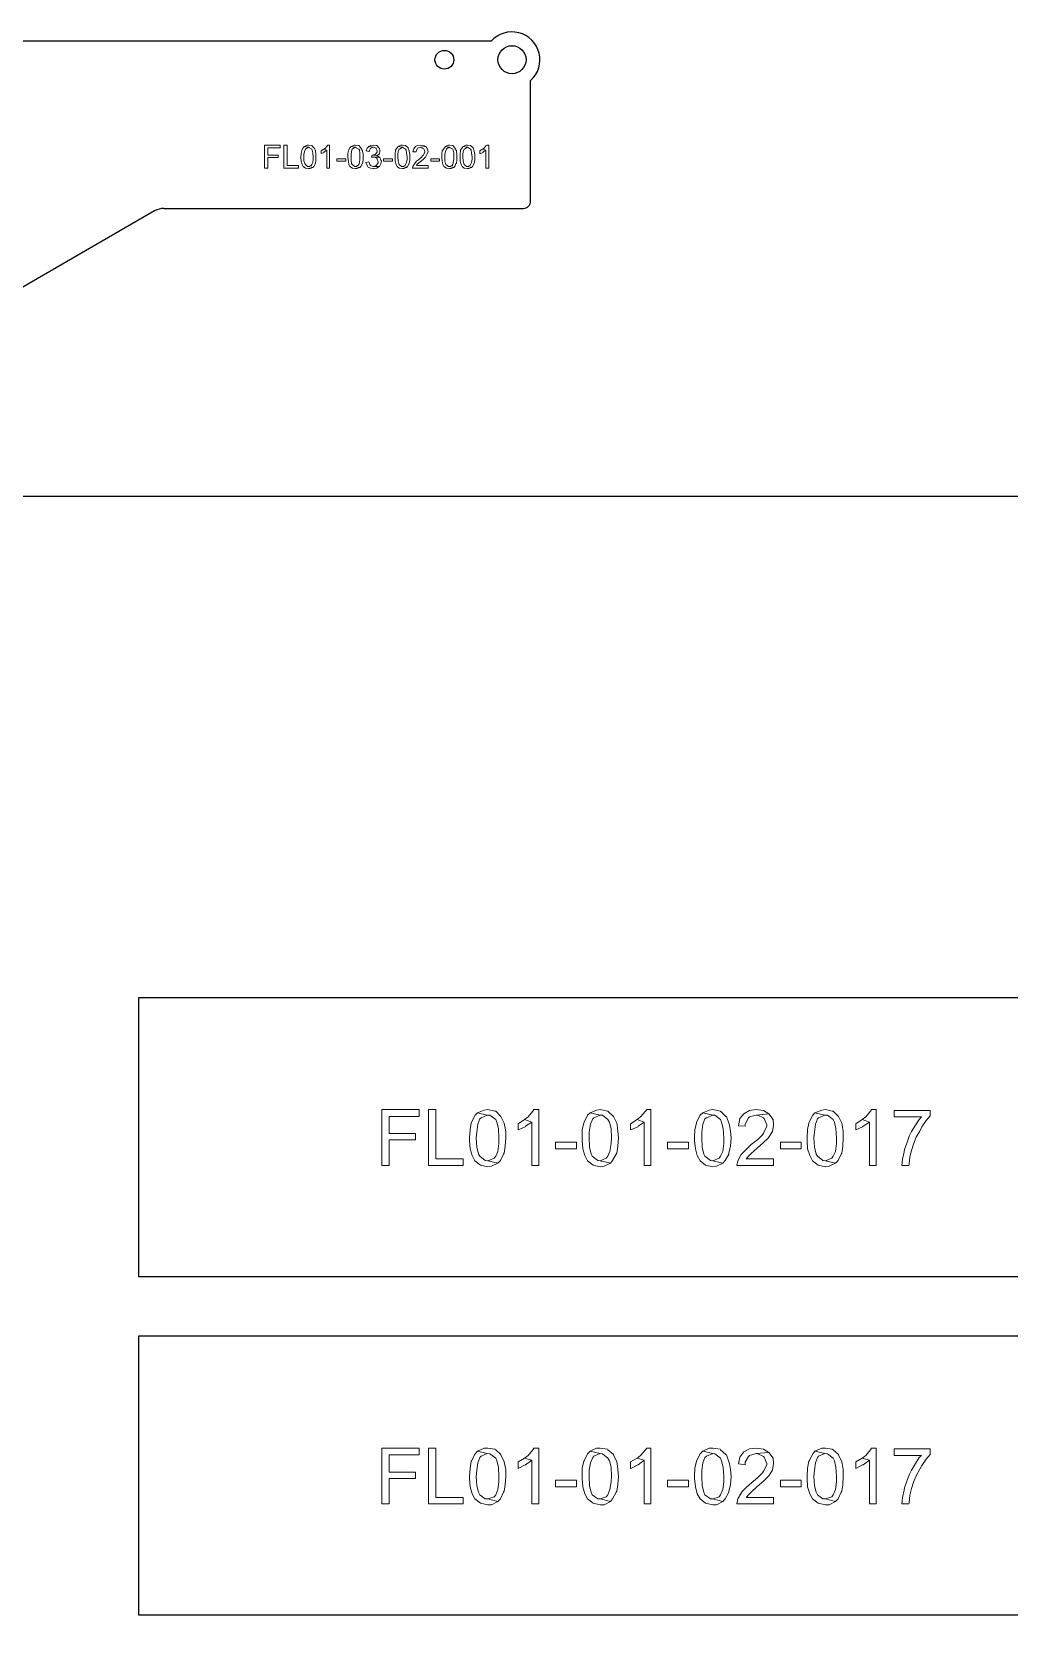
# Model space of a CAD drawing. Header units: millimetres. Extents: x 977 to 12288, y -94 to 5752.
# Drawn here: x 5292 to 5818, y 2564 to 3420 of the extents above; entities that cross this region are included whole.
import ezdxf

# ---------------------------------------------------------------- set-up
doc = ezdxf.new("R2010")
doc.units = ezdxf.units.MM

msp = doc.modelspace()

# ---------------------------------------------------------------- linework, layer by layer
at = {"color": 7, "linetype": 'Continuous', "lineweight": 25}
for p, q in [((5539.27734486, 3415.48737294), (4628.28200559, 3415.48737294)), ((5560.45768475, 3329.48737294), (5560.45768475, 3394.30703305)), ((5363.13717667, 3325.48737294), (5556.45768475, 3325.48737294)), ((5358.13717667, 3324.14762698), (5258.15899195, 3266.42519511))]:
    msp.add_line(p, q, dxfattribs=at)
at = {"color": 4, "lineweight": 0}
for points in [[(5425.76513553, 3359.57852082), (5417.304044, 3359.57852082), (5417.304044, 3347.16891991), (5418.99626231, 3347.16891991), (5418.99626231, 3352.8096476), (5424.63698999, 3352.8096476), (5424.63698999, 3354.21982952), (5418.99626231, 3354.21982952), (5418.99626231, 3358.1683389), (5425.76513553, 3358.1683389)], [(5429.43160852, 3359.57852082), (5427.73939021, 3359.57852082), (5427.73939021, 3347.16891991), (5435.63640897, 3347.16891991), (5435.63640897, 3348.57910183), (5429.43160852, 3348.57910183)], [(5438.7388092, 3358.73241166), (5438.17473643, 3358.1683389), (5437.32862728, 3356.75815697), (5437.32862728, 3356.47612059), (5437.04659089, 3355.06593867), (5436.76455451, 3353.09168398), (5436.76455451, 3352.8096476), (5437.04659089, 3350.83539291), (5437.61066366, 3349.1431746), (5438.17473643, 3348.01502907), (5439.30288196, 3347.16891991), (5440.99510027, 3346.88688353), (5441.84120942, 3346.88688353), (5443.25139134, 3347.4509563), (5440.99510027, 3348.01502907), (5440.4310275, 3348.01502907), (5439.30288196, 3349.1431746), (5439.02084558, 3349.70724737), (5438.45677281, 3351.11742929), (5438.45677281, 3353.09168398), (5438.45677281, 3354.5018659), (5438.7388092, 3356.19408421), (5439.30288196, 3357.32222974), (5439.58491835, 3357.60426613), (5440.99510027, 3358.45037528)], [(5440.99510027, 3359.57852082), (5440.14899112, 3359.57852082), (5438.7388092, 3358.73241166), (5440.99510027, 3358.45037528), (5441.55917304, 3358.1683389), (5442.68731857, 3357.32222974), (5442.96935496, 3356.75815697), (5443.25139134, 3355.34797505), (5443.53342773, 3353.09168398), (5443.53342773, 3351.96353844), (5443.25139134, 3350.27132014), (5442.68731857, 3349.1431746), (5442.40528219, 3348.57910183), (5440.99510027, 3348.01502907), (5443.25139134, 3347.4509563), (5443.81546411, 3348.01502907), (5444.66157326, 3349.70724737), (5444.66157326, 3349.70724737), (5444.94360965, 3351.39946568), (5444.94360965, 3353.09168398), (5444.94360965, 3354.78390229), (5444.66157326, 3356.19408421), (5444.66157326, 3356.47612059), (5444.09750049, 3357.88630251), (5443.81546411, 3358.1683389), (5442.68731857, 3359.29648443), (5442.68731857, 3359.29648443)], [(5452.27655563, 3359.57852082), (5451.43044648, 3359.57852082), (5451.1484101, 3359.29648443), (5450.02026456, 3357.88630251), (5449.17415541, 3357.32222974), (5450.86637371, 3356.75815697), (5450.86637371, 3347.16891991), (5452.27655563, 3347.16891991)], [(5463.84004738, 3358.73241166), (5463.27597462, 3358.1683389), (5462.71190185, 3356.75815697), (5462.42986546, 3356.47612059), (5462.14782908, 3355.06593867), (5462.14782908, 3353.09168398), (5462.14782908, 3352.8096476), (5462.42986546, 3350.83539291), (5462.71190185, 3349.1431746), (5463.27597462, 3348.01502907), (5464.68615654, 3347.16891991), (5466.09633846, 3346.88688353), (5466.94244761, 3346.88688353), (5468.63466591, 3347.4509563), (5466.09633846, 3348.01502907), (5465.81430207, 3348.01502907), (5464.40412015, 3349.1431746), (5464.12208377, 3349.70724737), (5463.84004738, 3351.11742929), (5463.84004738, 3353.09168398), (5463.84004738, 3354.5018659), (5464.12208377, 3356.19408421), (5464.40412015, 3357.32222974), (5464.68615654, 3357.60426613), (5466.09633846, 3358.45037528)], [(5466.09633846, 3359.57852082), (5465.53226569, 3359.57852082), (5463.84004738, 3358.73241166), (5466.09633846, 3358.45037528), (5466.66041123, 3358.1683389), (5468.07059315, 3357.32222974), (5468.35262953, 3356.75815697), (5468.63466591, 3355.34797505), (5468.63466591, 3353.09168398), (5468.63466591, 3351.96353844), (5468.35262953, 3350.27132014), (5468.07059315, 3349.1431746), (5467.50652038, 3348.57910183), (5466.09633846, 3348.01502907), (5468.63466591, 3347.4509563), (5469.19873868, 3348.01502907), (5469.76281145, 3349.70724737), (5470.04484784, 3349.70724737), (5470.32688422, 3351.39946568), (5470.32688422, 3353.09168398), (5470.32688422, 3354.78390229), (5470.04484784, 3356.19408421), (5470.04484784, 3356.47612059), (5469.19873868, 3357.88630251), (5469.19873868, 3358.1683389), (5468.07059315, 3359.29648443), (5467.78855676, 3359.29648443)], [(5473.42928445, 3358.73241166), (5472.58317529, 3357.88630251), (5472.01910252, 3356.47612059), (5473.42928445, 3356.19408421), (5473.71132083, 3356.47612059), (5474.2753936, 3357.88630251), (5474.55742998, 3357.88630251), (5475.9676119, 3358.45037528)], [(5475.68557552, 3359.57852082), (5474.55742998, 3359.29648443), (5473.42928445, 3358.73241166), (5475.9676119, 3358.45037528), (5475.9676119, 3358.45037528), (5477.37779382, 3357.88630251), (5477.37779382, 3357.60426613), (5477.94186659, 3356.47612059), (5477.94186659, 3355.91204782), (5477.09575744, 3354.78390229), (5476.81372105, 3354.5018659), (5475.40353913, 3354.21982952), (5477.94186659, 3353.93779313), (5479.07001213, 3354.78390229), (5479.07001213, 3355.06593867), (5479.35204851, 3356.47612059), (5479.35204851, 3356.47612059), (5479.07001213, 3357.88630251), (5478.78797574, 3358.1683389), (5477.65983021, 3359.29648443), (5477.37779382, 3359.29648443)], [(5489.22332196, 3358.73241166), (5488.65924919, 3358.1683389), (5487.81314004, 3356.75815697), (5487.81314004, 3356.47612059), (5487.53110365, 3355.06593867), (5487.53110365, 3353.09168398), (5487.53110365, 3352.8096476), (5487.53110365, 3350.83539291), (5488.09517642, 3349.1431746), (5488.65924919, 3348.01502907), (5489.78739473, 3347.16891991), (5491.47961303, 3346.88688353), (5492.32572218, 3346.88688353), (5493.7359041, 3347.4509563), (5491.47961303, 3348.01502907), (5490.91554026, 3348.01502907), (5489.78739473, 3349.1431746), (5489.50535834, 3349.70724737), (5489.22332196, 3351.11742929), (5488.94128557, 3353.09168398), (5488.94128557, 3354.5018659), (5489.22332196, 3356.19408421), (5489.78739473, 3357.32222974), (5490.06943111, 3357.60426613), (5491.47961303, 3358.45037528)], [(5491.47961303, 3359.57852082), (5490.63350388, 3359.57852082), (5489.22332196, 3358.73241166), (5491.47961303, 3358.45037528), (5492.0436858, 3358.1683389), (5493.17183134, 3357.32222974), (5493.45386772, 3356.75815697), (5493.7359041, 3355.34797505), (5494.01794049, 3353.09168398), (5494.01794049, 3351.96353844), (5493.7359041, 3350.27132014), (5493.17183134, 3349.1431746), (5492.88979495, 3348.57910183), (5491.47961303, 3348.01502907), (5493.7359041, 3347.4509563), (5494.29997687, 3348.01502907), (5495.14608602, 3349.70724737), (5495.14608602, 3349.70724737), (5495.42812241, 3351.39946568), (5495.42812241, 3353.09168398), (5495.42812241, 3354.78390229), (5495.14608602, 3356.19408421), (5495.14608602, 3356.47612059), (5494.58201326, 3357.88630251), (5494.58201326, 3358.1683389), (5493.17183134, 3359.29648443), (5493.17183134, 3359.29648443)], [(5504.17125032, 3358.73241166), (5501.35088648, 3358.45037528), (5501.63292286, 3358.1683389), (5503.04310478, 3357.60426613), (5503.04310478, 3357.60426613), (5503.60717755, 3356.19408421), (5503.60717755, 3355.91204782), (5502.7610684, 3354.21982952), (5502.47903201, 3353.93779313), (5501.63292286, 3352.8096476), (5500.22274094, 3351.68150206), (5499.0945954, 3350.83539291), (5498.24848625, 3349.70724737), (5497.96644987, 3349.42521099), (5497.12034071, 3348.01502907), (5496.83830433, 3347.16891991), (5505.29939585, 3347.16891991), (5505.29939585, 3348.57910183), (5499.0945954, 3348.57910183), (5499.65866817, 3349.42521099), (5499.94070455, 3349.70724737), (5501.35088648, 3350.83539291), (5501.63292286, 3350.83539291), (5503.04310478, 3352.24557483), (5503.88921393, 3353.09168398), (5504.17125032, 3353.37372036), (5504.73532308, 3354.78390229), (5505.29939585, 3356.19408421), (5505.01735947, 3357.32222974)], [(5501.35088648, 3359.57852082), (5499.65866817, 3359.29648443), (5498.53052263, 3358.73241166), (5497.68441348, 3357.60426613), (5497.12034071, 3355.91204782), (5498.81255902, 3355.91204782), (5498.81255902, 3356.19408421), (5499.37663179, 3357.60426613), (5499.65866817, 3357.88630251), (5501.35088648, 3358.45037528), (5504.17125032, 3358.73241166), (5503.04310478, 3359.29648443)], [(5514.60659653, 3358.73241166), (5514.04252376, 3358.1683389), (5513.19641461, 3356.75815697), (5512.91437822, 3356.47612059), (5512.63234184, 3355.06593867), (5512.63234184, 3353.09168398), (5512.63234184, 3352.8096476), (5512.91437822, 3350.83539291), (5513.19641461, 3349.1431746), (5513.76048738, 3348.01502907), (5515.1706693, 3347.16891991), (5516.8628876, 3346.88688353), (5517.70899676, 3346.88688353), (5519.11917868, 3347.4509563), (5516.8628876, 3348.01502907), (5516.29881483, 3348.01502907), (5514.88863291, 3349.1431746), (5514.60659653, 3349.70724737), (5514.32456015, 3351.11742929), (5514.32456015, 3353.09168398), (5514.32456015, 3354.5018659), (5514.60659653, 3356.19408421), (5515.1706693, 3357.32222974), (5515.1706693, 3357.60426613), (5516.58085122, 3358.45037528)], [(5516.8628876, 3359.57852082), (5516.01677845, 3359.57852082), (5514.60659653, 3358.73241166), (5516.58085122, 3358.45037528), (5517.14492399, 3358.1683389), (5518.55510591, 3357.32222974), (5518.83714229, 3356.75815697), (5519.11917868, 3355.34797505), (5519.11917868, 3353.09168398), (5519.11917868, 3351.96353844), (5518.83714229, 3350.27132014), (5518.55510591, 3349.1431746), (5518.27306952, 3348.57910183), (5516.8628876, 3348.01502907), (5519.11917868, 3347.4509563), (5519.68325144, 3348.01502907), (5520.24732421, 3349.70724737), (5520.5293606, 3349.70724737), (5520.81139698, 3351.39946568), (5520.81139698, 3353.09168398), (5520.81139698, 3354.78390229), (5520.5293606, 3356.19408421), (5520.5293606, 3356.47612059), (5519.68325144, 3357.88630251), (5519.68325144, 3358.1683389), (5518.55510591, 3359.29648443), (5518.27306952, 3359.29648443)], [(5524.19583359, 3358.73241166), (5523.63176082, 3358.1683389), (5522.78565167, 3356.75815697), (5522.78565167, 3356.47612059), (5522.50361529, 3355.06593867), (5522.50361529, 3353.09168398), (5522.50361529, 3352.8096476), (5522.50361529, 3350.83539291), (5523.06768805, 3349.1431746), (5523.63176082, 3348.01502907), (5524.75990636, 3347.16891991), (5526.45212466, 3346.88688353), (5527.29823382, 3346.88688353), (5528.70841574, 3347.4509563), (5526.45212466, 3348.01502907), (5525.8880519, 3348.01502907), (5524.75990636, 3349.1431746), (5524.47786997, 3349.70724737), (5524.19583359, 3351.11742929), (5523.91379721, 3353.09168398), (5523.91379721, 3354.5018659), (5524.19583359, 3356.19408421), (5524.75990636, 3357.32222974), (5525.04194274, 3357.60426613), (5526.45212466, 3358.45037528)], [(5526.45212466, 3359.57852082), (5525.60601551, 3359.57852082), (5524.19583359, 3358.73241166), (5526.45212466, 3358.45037528), (5527.01619743, 3358.1683389), (5528.14434297, 3357.32222974), (5528.42637935, 3356.75815697), (5528.70841574, 3355.34797505), (5528.99045212, 3353.09168398), (5528.99045212, 3351.96353844), (5528.70841574, 3350.27132014), (5528.14434297, 3349.1431746), (5527.86230658, 3348.57910183), (5526.45212466, 3348.01502907), (5528.70841574, 3347.4509563), (5529.27248851, 3348.01502907), (5530.11859766, 3349.70724737), (5530.11859766, 3349.70724737), (5530.40063404, 3351.39946568), (5530.40063404, 3353.09168398), (5530.40063404, 3354.78390229), (5530.11859766, 3356.19408421), (5530.11859766, 3356.47612059), (5529.55452489, 3357.88630251), (5529.55452489, 3358.1683389), (5528.14434297, 3359.29648443), (5528.14434297, 3359.29648443)], [(5538.01561641, 3359.57852082), (5536.88747088, 3359.57852082), (5536.60543449, 3359.29648443), (5535.47728896, 3357.88630251), (5534.6311798, 3357.32222974), (5536.32339811, 3356.75815697), (5536.32339811, 3347.16891991), (5538.01561641, 3347.16891991)], [(5449.17415541, 3357.32222974), (5447.76397349, 3356.47612059), (5447.76397349, 3355.06593867), (5447.76397349, 3355.06593867), (5449.45619179, 3355.63001144), (5449.45619179, 3355.91204782), (5450.86637371, 3356.75815697)], [(5456.22506501, 3350.83539291), (5456.22506501, 3352.24557483), (5461.01968354, 3352.24557483), (5461.01968354, 3350.83539291), (5456.22506501, 3350.83539291)], [(5473.42928445, 3350.55335652), (5471.73706614, 3350.27132014), (5472.30113891, 3348.86113822), (5473.14724806, 3347.73299268), (5473.14724806, 3347.73299268), (5474.2753936, 3347.16891991), (5475.9676119, 3346.88688353), (5476.24964829, 3346.88688353), (5477.65983021, 3347.16891991), (5478.78797574, 3348.01502907), (5475.9676119, 3348.01502907), (5475.68557552, 3348.01502907), (5474.2753936, 3348.57910183), (5473.99335721, 3349.1431746)], [(5475.12150275, 3354.21982952), (5474.83946637, 3353.09168398), (5475.9676119, 3353.09168398), (5479.07001213, 3353.09168398), (5477.65983021, 3353.93779313), (5477.94186659, 3353.93779313), (5475.40353913, 3354.21982952)], [(5479.07001213, 3353.09168398), (5475.9676119, 3353.09168398), (5476.53168467, 3353.09168398), (5477.65983021, 3352.52761121), (5477.94186659, 3351.96353844), (5478.50593936, 3350.55335652), (5478.50593936, 3349.98928376), (5477.65983021, 3348.86113822), (5477.37779382, 3348.57910183), (5475.9676119, 3348.01502907), (5478.78797574, 3348.01502907), (5479.07001213, 3348.01502907), (5479.91612128, 3349.42521099), (5480.19815766, 3350.83539291), (5479.91612128, 3351.39946568), (5479.35204851, 3352.8096476)], [(5481.3263032, 3350.83539291), (5481.3263032, 3352.24557483), (5486.12092173, 3352.24557483), (5486.12092173, 3350.83539291), (5481.3263032, 3350.83539291)], [(5506.70957777, 3350.83539291), (5506.70957777, 3352.24557483), (5511.5041963, 3352.24557483), (5511.5041963, 3350.83539291), (5506.70957777, 3350.83539291)], [(5534.6311798, 3357.32222974), (5533.22099788, 3356.47612059), (5533.22099788, 3355.06593867), (5533.50303427, 3355.06593867), (5534.91321619, 3355.63001144), (5534.91321619, 3355.91204782), (5536.32339811, 3356.75815697)], [(5500.50477732, 2840.631574), (5480.48019405, 2840.631574), (5480.48019405, 2810.45368089), (5484.42870343, 2810.45368089), (5484.42870343, 2824.27346372), (5498.53052263, 2824.27346372), (5498.53052263, 2827.65790033), (5484.42870343, 2827.65790033), (5484.42870343, 2836.965101), (5500.50477732, 2836.965101)], [(5509.52994162, 2840.631574), (5505.58143224, 2840.631574), (5505.58143224, 2810.45368089), (5524.19583359, 2810.45368089), (5524.19583359, 2814.12015389), (5509.52994162, 2814.12015389)], [(5531.81081596, 2838.93935569), (5530.68267043, 2837.52917377), (5528.70841574, 2833.86270078), (5528.42637935, 2833.29862801), (5527.86230658, 2829.9141914), (5527.5802702, 2825.40160925), (5527.5802702, 2823.99142733), (5527.86230658, 2819.47884519), (5528.99045212, 2815.81237219), (5530.40063404, 2812.99200835), (5533.50303427, 2810.73571728), (5537.45154365, 2809.88960813), (5539.42579833, 2810.17164451), (5542.81023494, 2811.86386282), (5537.45154365, 2812.99200835), (5536.04136172, 2813.27404474), (5533.22099788, 2815.53033581), (5532.37488873, 2816.65848135), (5531.52877958, 2820.32495434), (5531.24674319, 2825.40160925), (5531.52877958, 2828.50400948), (5532.09285235, 2832.73455524), (5533.22099788, 2835.55491908), (5533.78507065, 2836.11899185), (5537.16950726, 2837.52917377)], [(5537.45154365, 2840.631574), (5535.47728896, 2840.34953761), (5531.81081596, 2838.93935569), (5537.16950726, 2837.52917377), (5538.57968918, 2837.52917377), (5541.68208941, 2835.2728827), (5542.24616218, 2833.86270078), (5543.09227133, 2830.47826417), (5543.37430771, 2825.40160925), (5543.37430771, 2822.29920903), (5542.81023494, 2818.06866327), (5541.68208941, 2815.53033581), (5540.83598025, 2814.40219027), (5537.45154365, 2812.99200835), (5542.81023494, 2811.86386282), (5544.22041686, 2813.27404474), (5545.91263517, 2816.65848135), (5546.19467155, 2817.22255411), (5546.75874432, 2820.88902711), (5547.04078071, 2825.40160925), (5547.04078071, 2828.78604586), (5546.47670794, 2832.45251886), (5546.19467155, 2833.29862801), (5544.50245325, 2836.965101), (5544.50245325, 2836.965101), (5541.68208941, 2839.78546485), (5541.11801664, 2839.78546485)], [(5564.80907291, 2840.631574), (5562.27074545, 2840.631574), (5561.70667268, 2839.78546485), (5559.16834522, 2836.68306462), (5557.19409053, 2835.2728827), (5561.14259991, 2833.86270078), (5561.14259991, 2810.45368089), (5564.80907291, 2810.45368089)], [(5592.44863855, 2838.93935569), (5591.03845663, 2837.52917377), (5589.34623833, 2833.86270078), (5589.06420194, 2833.29862801), (5588.21809279, 2829.9141914), (5588.21809279, 2825.40160925), (5588.21809279, 2823.99142733), (5588.50012917, 2819.47884519), (5589.62827471, 2815.81237219), (5591.03845663, 2812.99200835), (5594.14085686, 2810.73571728), (5597.80732985, 2809.88960813), (5600.06362092, 2810.17164451), (5603.44805753, 2811.86386282), (5597.80732985, 2812.99200835), (5596.67918431, 2813.27404474), (5593.57678409, 2815.53033581), (5593.01271132, 2816.65848135), (5592.16660217, 2820.32495434), (5591.88456578, 2825.40160925), (5591.88456578, 2828.50400948), (5592.73067494, 2832.73455524), (5593.85882047, 2835.55491908), (5594.42289324, 2836.11899185), (5597.80732985, 2837.52917377)], [(5597.80732985, 2840.631574), (5595.83307516, 2840.34953761), (5592.44863855, 2838.93935569), (5597.80732985, 2837.52917377), (5599.21751177, 2837.52917377), (5602.03787561, 2835.2728827), (5602.88398477, 2833.86270078), (5603.73009392, 2830.47826417), (5604.0121303, 2825.40160925), (5603.73009392, 2822.29920903), (5603.16602115, 2818.06866327), (5602.03787561, 2815.53033581), (5601.19176646, 2814.40219027), (5597.80732985, 2812.99200835), (5603.44805753, 2811.86386282), (5604.57620307, 2813.27404474), (5606.55045776, 2816.65848135), (5606.83249414, 2817.22255411), (5607.39656691, 2820.88902711), (5607.6786033, 2825.40160925), (5607.39656691, 2828.78604586), (5607.11453053, 2832.45251886), (5606.83249414, 2833.29862801), (5605.14027584, 2836.965101), (5605.14027584, 2836.965101), (5602.03787561, 2839.78546485), (5601.75583923, 2839.78546485)], [(5625.16485911, 2840.631574), (5622.90856804, 2840.631574), (5622.34449527, 2839.78546485), (5619.52413143, 2836.68306462), (5617.83191313, 2835.2728827), (5621.49838612, 2833.86270078), (5621.49838612, 2810.45368089), (5625.16485911, 2810.45368089)], [(5653.08646114, 2838.93935569), (5651.67627922, 2837.52917377), (5649.70202453, 2833.86270078), (5649.70202453, 2833.29862801), (5648.85591538, 2829.9141914), (5648.573879, 2825.40160925), (5648.573879, 2823.99142733), (5649.13795176, 2819.47884519), (5649.98406092, 2815.81237219), (5651.67627922, 2812.99200835), (5654.49664306, 2810.73571728), (5658.44515244, 2809.88960813), (5660.41940713, 2810.17164451), (5663.80384374, 2811.86386282), (5658.44515244, 2812.99200835), (5657.3170069, 2813.27404474), (5654.21460668, 2815.53033581), (5653.65053391, 2816.65848135), (5652.80442476, 2820.32495434), (5652.52238837, 2825.40160925), (5652.52238837, 2828.50400948), (5653.08646114, 2832.73455524), (5654.21460668, 2835.55491908), (5655.06071583, 2836.11899185), (5658.44515244, 2837.52917377)], [(5658.44515244, 2840.631574), (5656.47089775, 2840.34953761), (5653.08646114, 2838.93935569), (5658.44515244, 2837.52917377), (5659.57329798, 2837.52917377), (5662.6756982, 2835.2728827), (5663.23977097, 2833.86270078), (5664.08588012, 2830.47826417), (5664.36791651, 2825.40160925), (5664.36791651, 2822.29920903), (5663.80384374, 2818.06866327), (5662.6756982, 2815.53033581), (5661.82958905, 2814.40219027), (5658.44515244, 2812.99200835), (5663.80384374, 2811.86386282), (5665.21402566, 2813.27404474), (5667.18828035, 2816.65848135), (5667.18828035, 2817.22255411), (5668.0343895, 2820.88902711), (5668.31642589, 2825.40160925), (5668.0343895, 2828.78604586), (5667.47031673, 2832.45251886), (5667.18828035, 2833.29862801), (5665.77809843, 2836.965101), (5665.49606204, 2836.965101), (5662.6756982, 2839.78546485), (5662.39366182, 2839.78546485)], [(5688.62304554, 2838.37528292), (5681.85417233, 2837.52917377), (5682.70028148, 2837.52917377), (5685.8026817, 2836.11899185), (5686.08471809, 2835.83695547), (5687.49490001, 2832.45251886), (5687.49490001, 2831.60640971), (5685.8026817, 2827.93993671), (5685.23860893, 2827.09382756), (5682.70028148, 2824.5555001), (5679.03380848, 2821.73513626), (5676.77751741, 2819.47884519), (5674.23918995, 2816.94051773), (5673.67511718, 2816.37644496), (5671.98289888, 2812.99200835), (5671.41882611, 2810.45368089), (5691.161373, 2810.45368089), (5691.161373, 2814.12015389), (5676.49548103, 2814.12015389), (5678.18769933, 2816.09440858), (5679.03380848, 2816.94051773), (5682.41824509, 2819.76088157), (5682.41824509, 2819.76088157), (5685.8026817, 2822.8632818), (5688.05897278, 2825.11957287), (5688.62304554, 2825.68364564), (5690.59730023, 2828.78604586), (5691.161373, 2832.17048247), (5690.87933662, 2835.2728827)], [(5681.85417233, 2840.631574), (5678.18769933, 2840.06750123), (5675.08529911, 2838.37528292), (5673.11104442, 2835.83695547), (5672.26493526, 2831.88844609), (5675.93140826, 2831.60640971), (5675.93140826, 2832.73455524), (5677.62362656, 2836.11899185), (5678.18769933, 2836.68306462), (5681.85417233, 2837.52917377), (5688.62304554, 2838.37528292), (5685.8026817, 2840.06750123)], [(5713.44224735, 2838.93935569), (5712.31410181, 2837.52917377), (5710.33984712, 2833.86270078), (5710.05781074, 2833.29862801), (5709.49373797, 2829.9141914), (5709.21170159, 2825.40160925), (5709.21170159, 2823.99142733), (5709.49373797, 2819.47884519), (5710.62188351, 2815.81237219), (5712.03206543, 2812.99200835), (5715.13446565, 2810.73571728), (5719.08297503, 2809.88960813), (5721.05722972, 2810.17164451), (5724.44166633, 2811.86386282), (5719.08297503, 2812.99200835), (5717.67279311, 2813.27404474), (5714.85242927, 2815.53033581), (5714.00632012, 2816.65848135), (5713.16021096, 2820.32495434), (5712.87817458, 2825.40160925), (5713.16021096, 2828.50400948), (5713.72428373, 2832.73455524), (5714.85242927, 2835.55491908), (5715.41650204, 2836.11899185), (5718.80093865, 2837.52917377)], [(5719.08297503, 2840.631574), (5717.10872034, 2840.34953761), (5713.44224735, 2838.93935569), (5718.80093865, 2837.52917377), (5720.21112057, 2837.52917377), (5723.31352079, 2835.2728827), (5723.87759356, 2833.86270078), (5724.72370271, 2830.47826417), (5725.0057391, 2825.40160925), (5725.0057391, 2822.29920903), (5724.44166633, 2818.06866327), (5723.31352079, 2815.53033581), (5722.46741164, 2814.40219027), (5719.08297503, 2812.99200835), (5724.44166633, 2811.86386282), (5725.85184825, 2813.27404474), (5727.54406656, 2816.65848135), (5727.82610294, 2817.22255411), (5728.39017571, 2820.88902711), (5728.67221209, 2825.40160925), (5728.67221209, 2828.78604586), (5728.10813932, 2832.45251886), (5727.82610294, 2833.29862801), (5726.13388464, 2836.965101), (5726.13388464, 2836.965101), (5723.31352079, 2839.78546485), (5722.74944803, 2839.78546485)], [(5746.44050429, 2840.631574), (5743.90217684, 2840.631574), (5743.33810407, 2839.78546485), (5740.79977661, 2836.68306462), (5738.82552192, 2835.2728827), (5742.7740313, 2833.86270078), (5742.7740313, 2810.45368089), (5746.44050429, 2810.45368089)], [(5775.49025186, 2840.06750123), (5756.02974135, 2840.06750123), (5756.02974135, 2836.68306462), (5770.69563333, 2836.68306462), (5769.56748779, 2835.2728827), (5767.5932331, 2832.17048247), (5765.33694203, 2828.78604586), (5764.20879649, 2826.24771841), (5762.79861457, 2822.58124541), (5761.67046904, 2819.1968088), (5761.38843265, 2817.78662688), (5760.5423235, 2813.8381175), (5760.26028712, 2810.45368089), (5763.92676011, 2810.45368089), (5764.20879649, 2811.29979005), (5764.49083288, 2815.24829942), (5765.33694203, 2818.63273603), (5766.46508757, 2822.01717264), (5767.87526949, 2825.68364564), (5769.84952418, 2829.06808225), (5770.97766971, 2831.32437332), (5773.23396079, 2834.70880993), (5775.49025186, 2837.24713739)], [(5557.19409053, 2835.2728827), (5553.80965393, 2833.01659163), (5553.80965393, 2829.63215502), (5553.80965393, 2829.63215502), (5557.47612692, 2831.32437332), (5557.7581633, 2831.60640971), (5561.14259991, 2833.86270078)], [(5617.83191313, 2835.2728827), (5614.16544013, 2833.01659163), (5614.16544013, 2829.63215502), (5614.44747652, 2829.63215502), (5618.11394951, 2831.32437332), (5618.39598589, 2831.60640971), (5621.49838612, 2833.86270078)], [(5738.82552192, 2835.2728827), (5735.44108531, 2833.01659163), (5735.44108531, 2829.63215502), (5735.44108531, 2829.63215502), (5739.10755831, 2831.32437332), (5739.38959469, 2831.60640971), (5742.7740313, 2833.86270078)], [(5573.8342372, 2819.47884519), (5573.8342372, 2823.14531818), (5585.11569256, 2823.14531818), (5585.11569256, 2819.47884519), (5573.8342372, 2819.47884519)], [(5634.19002341, 2819.47884519), (5634.19002341, 2823.14531818), (5645.47147877, 2823.14531818), (5645.47147877, 2819.47884519), (5634.19002341, 2819.47884519)], [(5694.827846, 2819.47884519), (5694.827846, 2823.14531818), (5706.10930136, 2823.14531818), (5706.10930136, 2819.47884519), (5694.827846, 2819.47884519)], [(5500.50477732, 2658.43606984), (5480.48019405, 2658.43606984), (5480.48019405, 2628.54021312), (5484.42870343, 2628.54021312), (5484.42870343, 2642.07795956), (5498.53052263, 2642.07795956), (5498.53052263, 2645.46239617), (5484.42870343, 2645.46239617), (5484.42870343, 2654.76959685), (5500.50477732, 2654.76959685)], [(5509.52994162, 2658.43606984), (5505.58143224, 2658.43606984), (5505.58143224, 2628.54021312), (5524.19583359, 2628.54021312), (5524.19583359, 2631.92464973), (5509.52994162, 2631.92464973)], [(5531.81081596, 2656.74385154), (5530.68267043, 2655.33366962), (5528.70841574, 2651.66719662), (5528.42637935, 2651.38516024), (5527.86230658, 2647.71868725), (5527.5802702, 2643.2061051), (5527.5802702, 2642.07795956), (5527.86230658, 2637.56537742), (5528.99045212, 2633.89890442), (5530.40063404, 2631.07854058), (5533.50303427, 2628.82224951), (5537.45154365, 2627.97614036), (5539.42579833, 2627.97614036), (5542.81023494, 2629.66835866), (5537.45154365, 2631.07854058), (5536.04136172, 2631.07854058), (5533.22099788, 2633.33483165), (5532.37488873, 2634.74501358), (5531.52877958, 2638.12945018), (5531.24674319, 2643.2061051), (5531.52877958, 2646.59054171), (5532.09285235, 2650.53905109), (5533.22099788, 2653.35941493), (5533.78507065, 2654.20552408), (5537.16950726, 2655.615706)], [(5537.45154365, 2658.43606984), (5535.47728896, 2658.43606984), (5531.81081596, 2656.74385154), (5537.16950726, 2655.615706), (5538.57968918, 2655.33366962), (5541.68208941, 2653.07737854), (5542.24616218, 2651.66719662), (5543.09227133, 2648.28276001), (5543.37430771, 2643.2061051), (5543.37430771, 2640.38574126), (5542.81023494, 2636.1551955), (5541.68208941, 2633.33483165), (5540.83598025, 2632.20668612), (5537.45154365, 2631.07854058), (5542.81023494, 2629.66835866), (5544.22041686, 2631.07854058), (5545.91263517, 2634.74501358), (5546.19467155, 2635.30908634), (5546.75874432, 2638.69352295), (5547.04078071, 2643.2061051), (5547.04078071, 2646.87257809), (5546.47670794, 2650.2570147), (5546.19467155, 2651.10312386), (5544.50245325, 2654.76959685), (5544.50245325, 2655.05163323), (5541.68208941, 2657.58996069), (5541.11801664, 2657.87199707)], [(5564.80907291, 2658.43606984), (5562.27074545, 2658.43606984), (5561.70667268, 2657.58996069), (5559.16834522, 2654.48756046), (5557.19409053, 2653.07737854), (5561.14259991, 2651.94923301), (5561.14259991, 2628.54021312), (5564.80907291, 2628.54021312)], [(5592.44863855, 2656.74385154), (5591.03845663, 2655.33366962), (5589.34623833, 2651.66719662), (5589.06420194, 2651.38516024), (5588.21809279, 2647.71868725), (5588.21809279, 2643.2061051), (5588.21809279, 2642.07795956), (5588.50012917, 2637.56537742), (5589.62827471, 2633.89890442), (5591.03845663, 2631.07854058), (5594.14085686, 2628.82224951), (5597.80732985, 2627.97614036), (5600.06362092, 2627.97614036), (5603.44805753, 2629.66835866), (5597.80732985, 2631.07854058), (5596.67918431, 2631.07854058), (5593.57678409, 2633.33483165), (5593.01271132, 2634.74501358), (5592.16660217, 2638.12945018), (5591.88456578, 2643.2061051), (5591.88456578, 2646.59054171), (5592.73067494, 2650.53905109), (5593.85882047, 2653.35941493), (5594.42289324, 2654.20552408), (5597.80732985, 2655.615706)], [(5597.80732985, 2658.43606984), (5595.83307516, 2658.43606984), (5592.44863855, 2656.74385154), (5597.80732985, 2655.615706), (5599.21751177, 2655.33366962), (5602.03787561, 2653.07737854), (5602.88398477, 2651.66719662), (5603.73009392, 2648.28276001), (5604.0121303, 2643.2061051), (5603.73009392, 2640.38574126), (5603.16602115, 2636.1551955), (5602.03787561, 2633.33483165), (5601.19176646, 2632.20668612), (5597.80732985, 2631.07854058), (5603.44805753, 2629.66835866), (5604.57620307, 2631.07854058), (5606.55045776, 2634.74501358), (5606.83249414, 2635.30908634), (5607.39656691, 2638.69352295), (5607.6786033, 2643.2061051), (5607.39656691, 2646.87257809), (5607.11453053, 2650.2570147), (5606.83249414, 2651.10312386), (5605.14027584, 2654.76959685), (5605.14027584, 2655.05163323), (5602.03787561, 2657.58996069), (5601.75583923, 2657.87199707)], [(5625.16485911, 2658.43606984), (5622.90856804, 2658.43606984), (5622.34449527, 2657.58996069), (5619.52413143, 2654.48756046), (5617.83191313, 2653.07737854), (5621.49838612, 2651.94923301), (5621.49838612, 2628.54021312), (5625.16485911, 2628.54021312)], [(5653.08646114, 2656.74385154), (5651.67627922, 2655.33366962), (5649.70202453, 2651.66719662), (5649.70202453, 2651.38516024), (5648.85591538, 2647.71868725), (5648.573879, 2643.2061051), (5648.573879, 2642.07795956), (5649.13795176, 2637.56537742), (5649.98406092, 2633.89890442), (5651.67627922, 2631.07854058), (5654.49664306, 2628.82224951), (5658.44515244, 2627.97614036), (5660.41940713, 2627.97614036), (5663.80384374, 2629.66835866), (5658.44515244, 2631.07854058), (5657.3170069, 2631.07854058), (5654.21460668, 2633.33483165), (5653.65053391, 2634.74501358), (5652.80442476, 2638.12945018), (5652.52238837, 2643.2061051), (5652.52238837, 2646.59054171), (5653.08646114, 2650.53905109), (5654.21460668, 2653.35941493), (5655.06071583, 2654.20552408), (5658.44515244, 2655.615706)], [(5658.44515244, 2658.43606984), (5656.47089775, 2658.43606984), (5653.08646114, 2656.74385154), (5658.44515244, 2655.615706), (5659.57329798, 2655.33366962), (5662.6756982, 2653.07737854), (5663.23977097, 2651.66719662), (5664.08588012, 2648.28276001), (5664.36791651, 2643.2061051), (5664.36791651, 2640.38574126), (5663.80384374, 2636.1551955), (5662.6756982, 2633.33483165), (5661.82958905, 2632.20668612), (5658.44515244, 2631.07854058), (5663.80384374, 2629.66835866), (5665.21402566, 2631.07854058), (5667.18828035, 2634.74501358), (5667.18828035, 2635.30908634), (5668.0343895, 2638.69352295), (5668.31642589, 2643.2061051), (5668.0343895, 2646.87257809), (5667.47031673, 2650.2570147), (5667.18828035, 2651.10312386), (5665.77809843, 2654.76959685), (5665.49606204, 2655.05163323), (5662.6756982, 2657.58996069), (5662.39366182, 2657.87199707)], [(5688.62304554, 2656.17977877), (5681.85417233, 2655.615706), (5682.70028148, 2655.33366962), (5685.8026817, 2653.9234877), (5686.08471809, 2653.64145131), (5687.49490001, 2650.2570147), (5687.49490001, 2649.41090555), (5685.8026817, 2646.02646894), (5685.23860893, 2645.18035979), (5682.70028148, 2642.64203233), (5679.03380848, 2639.53963211), (5676.77751741, 2637.56537742), (5674.23918995, 2635.02704996), (5673.67511718, 2634.18094081), (5671.98289888, 2631.07854058), (5671.41882611, 2628.54021312), (5691.161373, 2628.54021312), (5691.161373, 2631.92464973), (5676.49548103, 2631.92464973), (5678.18769933, 2633.89890442), (5679.03380848, 2634.74501358), (5682.41824509, 2637.8474138), (5682.41824509, 2637.8474138), (5685.8026817, 2640.66777764), (5688.05897278, 2642.92406872), (5688.62304554, 2643.48814148), (5690.59730023, 2646.59054171), (5691.161373, 2650.2570147), (5690.87933662, 2653.07737854)], [(5681.85417233, 2658.43606984), (5678.18769933, 2658.15403346), (5675.08529911, 2656.46181515), (5673.11104442, 2653.64145131), (5672.26493526, 2649.97497832), (5675.93140826, 2649.41090555), (5675.93140826, 2650.82108747), (5677.62362656, 2653.9234877), (5678.18769933, 2654.48756046), (5681.85417233, 2655.615706), (5688.62304554, 2656.17977877), (5685.8026817, 2657.87199707)], [(5713.44224735, 2656.74385154), (5712.31410181, 2655.33366962), (5710.33984712, 2651.66719662), (5710.05781074, 2651.38516024), (5709.49373797, 2647.71868725), (5709.21170159, 2643.2061051), (5709.21170159, 2642.07795956), (5709.49373797, 2637.56537742), (5710.62188351, 2633.89890442), (5712.03206543, 2631.07854058), (5715.13446565, 2628.82224951), (5719.08297503, 2627.97614036), (5721.05722972, 2627.97614036), (5724.44166633, 2629.66835866), (5719.08297503, 2631.07854058), (5717.67279311, 2631.07854058), (5714.85242927, 2633.33483165), (5714.00632012, 2634.74501358), (5713.16021096, 2638.12945018), (5712.87817458, 2643.2061051), (5713.16021096, 2646.59054171), (5713.72428373, 2650.53905109), (5714.85242927, 2653.35941493), (5715.41650204, 2654.20552408), (5718.80093865, 2655.615706)], [(5719.08297503, 2658.43606984), (5717.10872034, 2658.43606984), (5713.44224735, 2656.74385154), (5718.80093865, 2655.615706), (5720.21112057, 2655.33366962), (5723.31352079, 2653.07737854), (5723.87759356, 2651.66719662), (5724.72370271, 2648.28276001), (5725.0057391, 2643.2061051), (5725.0057391, 2640.38574126), (5724.44166633, 2636.1551955), (5723.31352079, 2633.33483165), (5722.46741164, 2632.20668612), (5719.08297503, 2631.07854058), (5724.44166633, 2629.66835866), (5725.85184825, 2631.07854058), (5727.54406656, 2634.74501358), (5727.82610294, 2635.30908634), (5728.39017571, 2638.69352295), (5728.67221209, 2643.2061051), (5728.67221209, 2646.87257809), (5728.10813932, 2650.2570147), (5727.82610294, 2651.10312386), (5726.13388464, 2654.76959685), (5726.13388464, 2655.05163323), (5723.31352079, 2657.58996069), (5722.74944803, 2657.87199707)], [(5746.44050429, 2658.43606984), (5743.90217684, 2658.43606984), (5743.33810407, 2657.58996069), (5740.79977661, 2654.48756046), (5738.82552192, 2653.07737854), (5742.7740313, 2651.94923301), (5742.7740313, 2628.54021312), (5746.44050429, 2628.54021312)], [(5775.49025186, 2658.15403346), (5756.02974135, 2658.15403346), (5756.02974135, 2654.48756046), (5770.69563333, 2654.48756046), (5769.56748779, 2653.35941493), (5767.5932331, 2650.2570147), (5765.33694203, 2646.59054171), (5764.20879649, 2644.05221425), (5762.79861457, 2640.66777764), (5761.67046904, 2637.00130465), (5761.38843265, 2635.87315911), (5760.5423235, 2631.92464973), (5760.26028712, 2628.54021312), (5763.92676011, 2628.54021312), (5764.20879649, 2629.10428589), (5764.49083288, 2633.05279527), (5765.33694203, 2636.71926826), (5766.46508757, 2640.10370487), (5767.87526949, 2643.48814148), (5769.84952418, 2647.15461448), (5770.97766971, 2649.12886917), (5773.23396079, 2652.51330578), (5775.49025186, 2655.05163323)], [(5557.19409053, 2653.07737854), (5553.80965393, 2651.10312386), (5553.80965393, 2647.43665086), (5553.80965393, 2647.43665086), (5557.47612692, 2649.41090555), (5557.7581633, 2649.41090555), (5561.14259991, 2651.94923301)], [(5617.83191313, 2653.07737854), (5614.16544013, 2651.10312386), (5614.16544013, 2647.43665086), (5614.44747652, 2647.43665086), (5618.11394951, 2649.41090555), (5618.39598589, 2649.41090555), (5621.49838612, 2651.94923301)], [(5738.82552192, 2653.07737854), (5735.44108531, 2651.10312386), (5735.44108531, 2647.43665086), (5735.44108531, 2647.43665086), (5739.10755831, 2649.41090555), (5739.38959469, 2649.41090555), (5742.7740313, 2651.94923301)], [(5573.8342372, 2637.56537742), (5573.8342372, 2641.23185041), (5585.11569256, 2641.23185041), (5585.11569256, 2637.56537742), (5573.8342372, 2637.56537742)], [(5634.19002341, 2637.56537742), (5634.19002341, 2641.23185041), (5645.47147877, 2641.23185041), (5645.47147877, 2637.56537742), (5634.19002341, 2637.56537742)], [(5694.827846, 2637.56537742), (5694.827846, 2641.23185041), (5706.10930136, 2641.23185041), (5706.10930136, 2637.56537742), (5694.827846, 2637.56537742)]]:
    msp.add_lwpolyline(points, close=True, dxfattribs=at)
msp.add_lwpolyline([(6533.5600412, 3170.42999441), (4607.38514979, 3170.42999441), (4607.38514979, 1690.85961033)])
for points in [[(5349.44982309, 2900.78252843), (5349.44982309, 2750.78252843), (5957.44982309, 2750.78252843), (5957.44982309, 2900.78252843)], [(5349.44982309, 2718.69416249), (5349.44982309, 2568.69416249), (5957.44982309, 2568.69416249), (5957.44982309, 2718.69416249)]]:
    msp.add_lwpolyline(points, close=True)
at = {"color": 7, "linetype": 'Continuous', "lineweight": 25}
for centre, radius in [((5514.05768475, 3405.48737294), 5.05), ((5550.45768475, 3405.48737294), 7.55)]:
    msp.add_circle(centre, radius, dxfattribs=at)
for centre, radius, start, end in [((5550.45768475, 3405.48737294), 15, 311.8103148958, 138.1896851042), ((5363.13717667, 3315.48737294), 10, 90, 120), ((5556.45768475, 3329.48737294), 4, 270, 0)]:
    msp.add_arc(centre, radius, start, end, dxfattribs=at)

doc.saveas('drawing.dxf')
